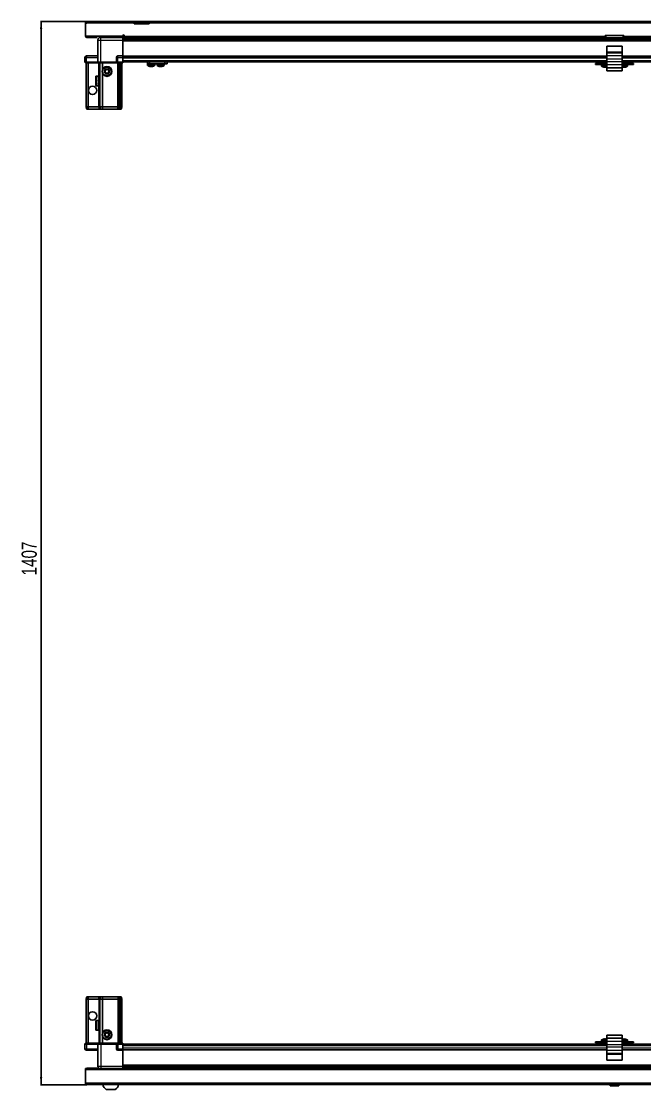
# Model space of a CAD drawing. Header units: millimetres. Extents: x 1256 to 6082, y -566 to 2006.
# Drawn here: x 1328 to 2152, y -566 to 848 of the extents above; entities that cross this region are included whole.
import ezdxf

# ---------------------------------------------------------------- set-up
doc = ezdxf.new("R2010")
doc.units = ezdxf.units.MM
doc.layers.add('FORMAT', color=7, linetype='Continuous')
doc.styles.add('SLDTEXTSTYLE0', font='TXT', dxfattribs={"width": 0.75})
doc.dimstyles.new('SLDDIMSTYLE0', dxfattribs={"dimtxt": 20, "dimasz": 10, "dimexe": 0, "dimexo": 0.0625, "dimgap": 5, "dimtad": 2, "dimdec": 1, "dimrnd": 1e-09, "dimzin": 12, "dimdsep": 46, "dimtxsty": 'SLDTEXTSTYLE0', "dimsah": 1, "dimcen": 0.09, "dimadec": 0, "dimazin": 3, "dimtfac": 1, "dimtofl": 0, "dimtmove": 0, "dimatfit": 3, "dimfxl": 0, "dimfrac": 2, "dimtolj": 1, "dimtzin": 12, "dimarcsym": 0})

# ---------------------------------------------------------------- blocks, each defined once
blk = doc.blocks.new('_D_9')
at = {"layer": 'FORMAT'}
for p, q in [((2106.7, 847.9), (1353.5, 847.9)), ((1354.5, 847.9), (1354.5, -559.1)), ((1415.1, -559.1), (1353.5, -559.1))]:
    blk.add_line(p, q, dxfattribs=at)
for points in [[(1354.5, 847.9), (1352.9, 837.9), (1356, 837.9)], [(1354.5, -559.1), (1356, -549.1), (1352.9, -549.1)]]:
    blk.add_solid(points, dxfattribs=at)
at = {"layer": 'FORMAT', "insert": (1328.7, 114.9), "char_height": 20, "attachment_point": 1, "rotation": 90, "style": 'SLDTEXTSTYLE0'}
blk.add_mtext('1407', dxfattribs=at)

msp = doc.modelspace()

# ---------------------------------------------------------------- linework, layer by layer
at = {"color": 7, "linetype": 'Continuous', "lineweight": 25}
for p, q in [((1413.99, 845.53), (1412.99, 845.53)), ((1412.99, 845.53), (1412.99, 844.63)), ((1412.99, 844.63), (1412.99, 828.13)), ((1413.99, 844.63), (1412.99, 844.63)), ((1413.99, 845.53), (1413.99, 844.63)), ((1414.59, 847.63), (1477.49, 847.63)), ((1477.49, 845.53), (1477.49, 847.63)), ((1477.49, 847.63), (1487.49, 847.63)), ((1487.49, 846.13), (1477.49, 846.13)), ((1477.49, 844.63), (1477.49, 845.53)), ((1497.49, 844.63), (1477.49, 844.63)), ((1487.49, 847.63), (1497.49, 847.63)), ((1497.49, 846.13), (1487.49, 846.13)), ((1497.49, 847.63), (2727.49, 847.63)), ((1497.49, 847.63), (1497.49, 845.53)), ((1497.49, 844.63), (1497.49, 845.53)), ((2106.7, 847.93), (2106.7, 847.63)), ((2106.7, 847.93), (2118.27, 847.93)), ((2118.27, 847.63), (2118.27, 847.93)), ((1412.99, 828.13), (1462.49, 828.13)), ((1415.09, 826.63), (1425.99, 826.63)), ((1427.99, 826.63), (1425.99, 826.63)), ((1427.99, 828.13), (1427.99, 826.63)), ((1429.49, 794.13), (1429.49, 823.13)), ((1433.24, 828.13), (1433.24, 826.63)), ((1462.49, 826.63), (1433.49, 826.63)), ((1459.74, 826.63), (1459.74, 828.13)), ((1462.49, 828.13), (1462.49, 828.98)), ((1462.49, 828.13), (1462.49, 826.63)), ((1462.49, 825.98), (1486.37, 825.98)), ((2762.49, 824.19), (1462.49, 824.19)), ((2762.49, 824.15), (1462.49, 824.15)), ((1462.49, 823.13), (1462.49, 802.13)), ((1464.49, 828.98), (1464.49, 828.23)), ((1464.49, 826.13), (1464.49, 828.23)), ((1464.49, 826.13), (2099.99, 826.13)), ((1480.99, 826.13), (1480.99, 825.98)), ((1481.15, 826.13), (1481.15, 825.98)), ((1481.36, 826.13), (1481.36, 825.98)), ((1481.91, 826.13), (1481.91, 825.98)), ((1482.32, 826.13), (1482.32, 825.98)), ((1483.21, 826.13), (1483.21, 825.98)), ((1483.79, 826.13), (1483.79, 825.98)), ((1484.93, 826.13), (1484.93, 825.98)), ((1485.63, 826.13), (1485.63, 825.98)), ((1486.37, 825.98), (1486.91, 825.98)), ((1486.91, 826.13), (1486.91, 825.98)), ((1486.91, 825.98), (1487.64, 825.98)), ((1486.91, 825.98), (1486.91, 825.98)), ((1487.09, 826.13), (1487.09, 825.98)), ((1487.59, 826.13), (1487.59, 825.98)), ((1487.64, 826.13), (1487.64, 825.98)), ((1487.64, 825.98), (1488.61, 825.98)), ((1487.64, 825.98), (1487.64, 825.98)), ((1488.61, 825.98), (2736.37, 825.98)), ((1488.93, 826.13), (1488.93, 825.98)), ((1488.95, 826.13), (1488.95, 825.98)), ((1489.64, 826.13), (1489.64, 825.98)), ((1490.82, 826.13), (1490.82, 825.98)), ((1491.43, 826.13), (1491.43, 825.98)), ((1492.38, 826.13), (1492.38, 825.98)), ((1492.84, 826.13), (1492.84, 825.98)), ((1493.47, 826.13), (1493.47, 825.98)), ((1493.72, 826.13), (1493.72, 825.98)), ((1493.96, 826.13), (1493.96, 825.98)), ((1493.99, 826.13), (1493.99, 825.98)), ((2124.99, 829.13), (2099.99, 829.13)), ((2099.99, 829.13), (2099.99, 828.23)), ((2099.99, 828.23), (2099.99, 826.13)), ((2121.99, 826.13), (2102.99, 826.13)), ((2124.99, 828.23), (2124.99, 829.13)), ((2124.99, 826.13), (2124.99, 828.23)), ((2124.99, 826.13), (2760.49, 826.13)), ((2122.49, 815.08), (2102.49, 815.08)), ((2102.49, 815.08), (2102.49, 807.35)), ((2102.49, 807.35), (2102.49, 805.91)), ((2102.49, 805.91), (2102.49, 802.14)), ((2122.49, 815.08), (2122.49, 807.35)), ((2122.49, 807.35), (2122.49, 805.91)), ((2122.49, 805.91), (2122.49, 802.14)), ((1412.49, 794.13), (1412.49, 800.13)), ((1412.49, 794.13), (1412.49, 793.8)), ((1414.49, 794.13), (1412.49, 794.13)), ((1412.49, 794.13), (1412.49, 793.8)), ((1412.49, 794.13), (1412.49, 794.13)), ((1412.49, 793.8), (1412.99, 792.93)), ((1412.49, 793.8), (1412.99, 792.93)), ((1412.99, 792.93), (1414.49, 792.93)), ((1413.99, 734.63), (1413.99, 792.93)), ((1429.49, 802.13), (1414.49, 802.13)), ((1414.49, 794.13), (1429.29, 794.13)), ((1429.29, 792.93), (1414.49, 792.93)), ((1416.49, 734.63), (1416.49, 792.93)), ((1429.29, 794.13), (1429.49, 794.13)), ((1429.49, 792.93), (1429.29, 792.93)), ((1429.49, 794.13), (1429.49, 792.93)), ((1429.49, 794.13), (1433.49, 794.13)), ((1433.49, 792.93), (1429.49, 792.93)), ((1431.99, 734.63), (1431.99, 792.93)), ((1433.49, 794.13), (1453.79, 794.13)), ((1453.79, 792.93), (1433.49, 792.93)), ((1435.49, 784.13), (1435.49, 792.93)), ((1453.79, 794.13), (1453.99, 794.13)), ((1453.99, 792.93), (1453.79, 792.93)), ((1453.99, 794.13), (1453.99, 800.13)), ((1453.99, 794.13), (1453.99, 792.93)), ((1455.99, 794.13), (1453.99, 794.13)), ((1453.99, 794.13), (1455.99, 794.13)), ((1453.99, 792.93), (1454.67, 792.93)), ((1462.49, 792.93), (1454.67, 792.93)), ((1462.49, 802.13), (1455.99, 802.13)), ((1455.99, 794.13), (1462.49, 794.13)), ((1455.99, 793.8), (1462.49, 793.8)), ((1456.99, 734.63), (1456.99, 792.93)), ((1457.99, 734.63), (1457.99, 792.93)), ((1459.49, 734.63), (1459.49, 792.93)), ((1460.99, 734.63), (1460.99, 792.93)), ((1462.49, 800.13), (1462.49, 802.13)), ((1462.49, 801.48), (2102.49, 801.48)), ((1462.49, 794.13), (1462.49, 800.13)), ((1462.49, 794.28), (2102.49, 794.28)), ((1462.49, 794.13), (1462.49, 793.8)), ((1462.49, 793.8), (1462.49, 792.93)), ((1494.94, 791.78), (1494.94, 794.28)), ((1497.94, 791.78), (1494.94, 791.78)), ((1495.29, 791.78), (1495.29, 789.87)), ((1497.94, 794.28), (1497.94, 791.78)), ((1518.14, 791.78), (1497.94, 791.78)), ((1504.79, 789.87), (1504.79, 791.78)), ((1507.74, 791.78), (1507.74, 789.87)), ((1507.79, 791.78), (1507.79, 789.87)), ((1517.29, 789.87), (1517.29, 791.78)), ((1518.14, 791.78), (1518.14, 794.28)), ((1521.14, 791.78), (1518.14, 791.78)), ((1521.14, 794.28), (1521.14, 791.78)), ((2087.49, 790.78), (2087.49, 792.28)), ((2087.49, 792.28), (2089.49, 792.28)), ((2089.49, 792.28), (2089.49, 790.78)), ((2089.49, 792.28), (2100.74, 792.28)), ((2097.49, 794.28), (2097.49, 792.28)), ((2100.74, 790.78), (2100.74, 792.28)), ((2100.74, 792.28), (2102.49, 792.28)), ((2102.49, 802.14), (2102.49, 797.82)), ((2102.49, 797.82), (2102.49, 794.59)), ((2102.49, 794.59), (2102.49, 790.26)), ((2122.49, 802.14), (2122.49, 797.82)), ((2122.49, 801.48), (2762.49, 801.48)), ((2122.49, 797.82), (2122.49, 794.59)), ((2122.49, 794.59), (2122.49, 790.26)), ((2122.49, 794.28), (2762.49, 794.28)), ((2122.49, 792.28), (2124.24, 792.28)), ((2124.24, 792.28), (2124.24, 790.78)), ((2124.24, 792.28), (2135.49, 792.28)), ((2127.49, 792.28), (2127.49, 794.28)), ((2135.49, 790.78), (2135.49, 792.28)), ((2135.49, 792.28), (2137.49, 792.28)), ((2137.49, 792.28), (2137.49, 790.78)), ((1435.49, 734.63), (1435.49, 779.13)), ((2089.49, 790.78), (2087.49, 790.78)), ((2089.49, 790.78), (2100.74, 790.78)), ((2095.24, 790.78), (2095.24, 788.87)), ((2102.49, 790.78), (2100.74, 790.78)), ((2102.49, 790.26), (2102.49, 786.28)), ((2122.49, 786.28), (2102.49, 786.28)), ((2102.49, 786.28), (2102.49, 782.28)), ((2122.49, 782.28), (2102.49, 782.28)), ((2124.24, 790.78), (2122.49, 790.78)), ((2122.49, 790.26), (2122.49, 786.28)), ((2122.49, 787.48), (2122.74, 787.4)), ((2122.49, 786.28), (2122.49, 782.28)), ((2124.24, 790.78), (2135.49, 790.78)), ((2129.74, 788.87), (2129.74, 790.78)), ((2137.49, 790.78), (2135.49, 790.78)), ((1426.79, 763.43), (1426.79, 774.83)), ((1430.49, 775.63), (1427.59, 775.63)), ((1429.99, 775.54), (1430.49, 775.54)), ((1429.99, 775.54), (1429.99, 775.37)), ((1429.99, 775.37), (1430.49, 775.37)), ((1429.99, 774.88), (1430.49, 774.88)), ((1429.99, 774.88), (1429.99, 774.5)), ((1429.99, 774.5), (1430.49, 774.5)), ((1429.99, 773.67), (1430.49, 773.67)), ((1429.99, 773.67), (1429.99, 773.11)), ((1429.99, 773.11), (1430.49, 773.11)), ((1429.99, 772.01), (1430.49, 772.01)), ((1429.99, 772.01), (1429.99, 771.33)), ((1429.99, 771.33), (1430.49, 771.33)), ((1429.99, 770.07), (1430.49, 770.07)), ((1429.99, 770.07), (1429.99, 769.33)), ((1429.99, 769.76), (1430.49, 769.76)), ((1429.99, 769.33), (1430.49, 769.33)), ((1429.99, 768.03), (1430.49, 768.03)), ((1429.99, 768.03), (1429.99, 767.31)), ((1429.99, 767.9), (1430.49, 767.9)), ((1429.99, 767.31), (1430.49, 767.31)), ((1429.99, 766.11), (1430.49, 766.11)), ((1429.99, 766.11), (1429.99, 765.47)), ((1429.99, 765.47), (1430.49, 765.47)), ((1429.99, 764.48), (1430.49, 764.48)), ((1429.99, 764.48), (1429.99, 763.99)), ((1429.99, 763.99), (1430.49, 763.99)), ((1430.49, 775.54), (1430.49, 775.63)), ((1430.49, 775.37), (1430.49, 775.54)), ((1430.49, 774.88), (1430.49, 775.37)), ((1430.49, 774.5), (1430.49, 774.88)), ((1430.49, 773.67), (1430.49, 774.5)), ((1430.49, 773.11), (1430.49, 773.67)), ((1430.59, 773.53), (1430.49, 773.53)), ((1430.49, 772.01), (1430.49, 773.11)), ((1430.49, 771.33), (1430.49, 772.01)), ((1430.49, 770.07), (1430.49, 771.33)), ((1430.49, 769.76), (1430.49, 770.07)), ((1430.49, 768.03), (1430.49, 769.33)), ((1430.49, 767.31), (1430.49, 767.9)), ((1430.49, 766.11), (1430.49, 767.31)), ((1430.49, 765.47), (1430.49, 766.11)), ((1430.49, 764.48), (1430.49, 765.47)), ((1430.49, 764.73), (1430.59, 764.73)), ((1430.49, 763.99), (1430.49, 764.48)), ((1430.49, 763.3), (1430.49, 763.99)), ((1430.59, 772.02), (1430.59, 773.53)), ((1430.59, 764.73), (1430.59, 772.02)), ((1431.47, 772.44), (1430.99, 773.13)), ((1430.99, 765.13), (1430.99, 773.13)), ((1430.99, 765.13), (1431.47, 765.82)), ((1431.96, 773.13), (1431.47, 772.44)), ((1431.47, 765.82), (1431.47, 772.44)), ((1431.47, 765.82), (1431.96, 765.13)), ((1431.99, 773.13), (1431.96, 773.13)), ((1431.96, 765.13), (1431.96, 773.13)), ((1431.96, 765.13), (1431.99, 765.13)), ((1427.59, 762.63), (1430.49, 762.63)), ((1429.99, 763.3), (1430.49, 763.3)), ((1429.99, 763.3), (1429.99, 763.01)), ((1429.99, 763.01), (1430.49, 763.01)), ((1429.99, 762.7), (1430.49, 762.7)), ((1429.99, 762.7), (1429.99, 762.63)), ((1429.99, 762.63), (1430.49, 762.63)), ((1430.49, 763.01), (1430.49, 763.3)), ((1430.49, 762.7), (1430.49, 763.01)), ((1430.49, 762.63), (1430.49, 762.7)), ((1430.49, 762.63), (1430.49, 762.63)), ((1413.99, 734.63), (1414.79, 731.63)), ((1416.49, 734.63), (1413.99, 734.63)), ((1414.79, 731.63), (1416.64, 731.63)), ((1430.99, 734.63), (1416.49, 734.63)), ((1416.49, 734.63), (1416.64, 731.63)), ((1416.64, 731.63), (1430.99, 731.63)), ((1431.99, 734.63), (1430.99, 734.63)), ((1430.99, 731.63), (1432.79, 731.63)), ((1435.49, 734.63), (1431.99, 734.63)), ((1431.99, 734.63), (1432.79, 731.63)), ((1432.79, 731.63), (1435.82, 731.63)), ((1455.99, 734.63), (1435.49, 734.63)), ((1435.82, 731.63), (1435.49, 734.63)), ((1435.82, 731.63), (1455.99, 731.63)), ((1456.99, 734.63), (1455.99, 734.63)), ((1455.99, 731.63), (1457.79, 731.63)), ((1457.99, 734.63), (1456.99, 734.63)), ((1457.79, 731.63), (1456.99, 734.63)), ((1457.79, 731.63), (1458.53, 731.63)), ((1459.49, 734.63), (1457.99, 734.63)), ((1458.53, 731.63), (1457.99, 734.63)), ((1458.53, 731.63), (1459.03, 731.63)), ((1459.03, 731.63), (1459.49, 734.63)), ((1459.03, 731.63), (1460.18, 731.63)), ((1460.99, 734.63), (1459.49, 734.63)), ((1460.18, 731.63), (1460.99, 734.63)), ((1413.99, -446.07), (1414.79, -443.07)), ((1413.99, -446.07), (1413.99, -504.37)), ((1416.49, -446.07), (1413.99, -446.07)), ((1414.79, -443.07), (1416.64, -443.07)), ((1416.49, -446.07), (1416.64, -443.07)), ((1430.99, -446.07), (1416.49, -446.07)), ((1416.49, -446.07), (1416.49, -504.37)), ((1416.64, -443.07), (1430.99, -443.07)), ((1430.99, -443.07), (1432.79, -443.07)), ((1431.99, -446.07), (1430.99, -446.07)), ((1431.99, -446.07), (1432.79, -443.07)), ((1435.49, -446.07), (1431.99, -446.07)), ((1431.99, -446.07), (1431.99, -504.37)), ((1432.79, -443.07), (1435.82, -443.07)), ((1435.82, -443.07), (1435.49, -446.07)), ((1435.49, -446.07), (1435.49, -490.57)), ((1455.99, -446.07), (1435.49, -446.07)), ((1435.82, -443.07), (1455.99, -443.07)), ((1455.99, -443.07), (1457.79, -443.07)), ((1456.99, -446.07), (1455.99, -446.07)), ((1457.79, -443.07), (1456.99, -446.07)), ((1456.99, -446.07), (1456.99, -504.37)), ((1457.99, -446.07), (1456.99, -446.07)), ((1457.79, -443.07), (1458.53, -443.07)), ((1458.53, -443.07), (1457.99, -446.07)), ((1457.99, -446.07), (1457.99, -504.37)), ((1459.49, -446.07), (1457.99, -446.07)), ((1458.53, -443.07), (1459.03, -443.07)), ((1459.03, -443.07), (1459.49, -446.07)), ((1459.03, -443.07), (1460.18, -443.07)), ((1459.49, -446.07), (1459.49, -504.37)), ((1460.99, -446.07), (1459.49, -446.07)), ((1460.18, -443.07), (1460.99, -446.07)), ((1460.99, -446.07), (1460.99, -504.37)), ((1426.79, -486.27), (1426.79, -474.87)), ((1429.99, -474.07), (1427.59, -474.07)), ((1429.99, -474.07), (1429.99, -474.08)), ((1429.99, -474.08), (1430.49, -474.08)), ((1429.99, -474.26), (1430.49, -474.26)), ((1429.99, -474.26), (1429.99, -474.48)), ((1429.99, -474.48), (1430.49, -474.48)), ((1429.99, -475.06), (1430.49, -475.06)), ((1429.99, -475.06), (1429.99, -475.48)), ((1429.99, -475.48), (1430.49, -475.48)), ((1429.99, -476.39), (1430.49, -476.39)), ((1429.99, -476.39), (1429.99, -476.98)), ((1429.99, -476.98), (1430.49, -476.98)), ((1429.99, -478.13), (1430.49, -478.13)), ((1429.99, -478.13), (1429.99, -478.83)), ((1429.99, -478.83), (1430.49, -478.83)), ((1429.99, -480.12), (1430.49, -480.12)), ((1429.99, -480.12), (1429.99, -480.85)), ((1429.99, -480.26), (1430.49, -480.26)), ((1430.49, -474.26), (1430.49, -474.08)), ((1430.49, -474.48), (1430.49, -474.26)), ((1430.49, -475.06), (1430.49, -474.48)), ((1430.49, -475.48), (1430.49, -475.06)), ((1430.49, -476.39), (1430.49, -475.48)), ((1430.59, -476.17), (1430.49, -476.17)), ((1430.49, -476.98), (1430.49, -476.39)), ((1430.49, -478.13), (1430.49, -476.98)), ((1430.49, -478.83), (1430.49, -478.13)), ((1430.49, -480.12), (1430.49, -478.83)), ((1430.49, -480.26), (1430.49, -480.12)), ((1430.59, -484.97), (1430.59, -476.17)), ((1431.47, -477.26), (1430.99, -476.57)), ((1430.99, -484.57), (1430.99, -476.57)), ((1431.96, -476.57), (1431.47, -477.26)), ((1431.47, -483.88), (1431.47, -477.26)), ((1431.99, -476.57), (1431.96, -476.57)), ((1431.96, -484.57), (1431.96, -476.57)), ((1427.59, -487.07), (1429.99, -487.07)), ((1429.99, -480.76), (1430.49, -480.76)), ((1429.99, -480.85), (1430.49, -480.85)), ((1429.99, -482.14), (1430.49, -482.14)), ((1429.99, -482.14), (1429.99, -482.85)), ((1429.99, -482.85), (1430.49, -482.85)), ((1429.99, -484.01), (1430.49, -484.01)), ((1429.99, -484.01), (1429.99, -484.62)), ((1429.99, -484.62), (1430.49, -484.62)), ((1429.99, -485.55), (1430.49, -485.55)), ((1429.99, -485.55), (1429.99, -485.99)), ((1429.99, -485.99), (1430.49, -485.99)), ((1429.99, -486.6), (1430.49, -486.6)), ((1429.99, -486.6), (1429.99, -486.83)), ((1429.99, -486.83), (1430.49, -486.83)), ((1429.99, -487.05), (1430.49, -487.05)), ((1429.99, -487.05), (1429.99, -487.07)), ((1429.99, -487.06), (1430.49, -487.06)), ((1430.49, -480.85), (1430.49, -480.76)), ((1430.49, -482.14), (1430.49, -480.85)), ((1430.49, -482.85), (1430.49, -482.14)), ((1430.49, -484.01), (1430.49, -482.85)), ((1430.49, -484.62), (1430.49, -484.01)), ((1430.49, -485.55), (1430.49, -484.62)), ((1430.49, -484.97), (1430.59, -484.97)), ((1430.49, -485.99), (1430.49, -485.55)), ((1430.49, -486.6), (1430.49, -485.99)), ((1430.49, -486.83), (1430.49, -486.6)), ((1430.49, -487.05), (1430.49, -486.83)), ((1430.49, -487.06), (1430.49, -487.05)), ((1430.99, -484.57), (1431.47, -483.88)), ((1431.47, -483.88), (1431.96, -484.57)), ((1431.96, -484.57), (1431.99, -484.57)), ((2102.49, -493.72), (2122.49, -493.72)), ((2102.49, -497.72), (2102.49, -493.72)), ((2122.49, -497.72), (2122.49, -493.72)), ((1412.99, -504.37), (1412.49, -505.24)), ((1412.49, -505.57), (1412.49, -505.24)), ((1412.49, -505.57), (1414.49, -505.57)), ((1412.49, -505.57), (1412.49, -511.57)), ((1414.49, -504.37), (1412.99, -504.37)), ((1414.49, -504.37), (1429.29, -504.37)), ((1429.29, -505.57), (1414.49, -505.57)), ((1414.49, -505.57), (1429.29, -505.57)), ((1429.29, -504.37), (1429.49, -504.37)), ((1429.49, -505.57), (1429.29, -505.57)), ((1429.49, -505.57), (1429.49, -504.37)), ((1429.49, -504.37), (1433.49, -504.37)), ((1433.49, -505.57), (1429.49, -505.57)), ((1429.49, -505.57), (1429.49, -534.57)), ((1433.49, -504.37), (1453.79, -504.37)), ((1453.79, -505.57), (1433.49, -505.57)), ((1435.49, -495.57), (1435.49, -504.37)), ((1453.79, -504.37), (1453.99, -504.37)), ((1453.99, -505.57), (1453.79, -505.57)), ((1453.99, -505.57), (1453.99, -504.37)), ((1454.67, -504.37), (1453.99, -504.37)), ((1453.99, -505.57), (1455.99, -505.57)), ((1453.99, -505.57), (1453.99, -511.57)), ((1454.67, -504.37), (1462.49, -504.37)), ((1462.49, -505.24), (1455.99, -505.24)), ((1462.49, -505.57), (1455.99, -505.57)), ((1455.99, -505.57), (1462.49, -505.57)), ((1462.49, -504.37), (1462.49, -505.24)), ((1462.49, -505.24), (1462.49, -505.24)), ((1462.49, -505.57), (1462.49, -505.24)), ((1462.49, -505.57), (1462.49, -505.57)), ((1462.49, -505.57), (1462.49, -511.57)), ((2102.49, -505.72), (1462.49, -505.72)), ((2087.49, -503.72), (2087.49, -502.22)), ((2087.49, -502.22), (2089.49, -502.22)), ((2089.49, -503.72), (2087.49, -503.72)), ((2089.49, -502.22), (2089.49, -503.72)), ((2100.74, -502.22), (2089.49, -502.22)), ((2100.74, -503.72), (2089.49, -503.72)), ((2095.24, -500.31), (2095.24, -502.22)), ((2097.49, -503.72), (2097.49, -505.72)), ((2100.74, -503.72), (2100.74, -502.22)), ((2100.74, -502.22), (2102.49, -502.22)), ((2102.49, -503.72), (2100.74, -503.72)), ((2101.16, -498.73), (2101.16, -498.74)), ((2102.49, -497.72), (2122.49, -497.72)), ((2102.49, -501.7), (2102.49, -497.72)), ((2102.49, -506.03), (2102.49, -501.7)), ((2102.49, -509.25), (2102.49, -506.03)), ((2122.49, -501.7), (2122.49, -497.72)), ((2122.49, -506.03), (2122.49, -501.7)), ((2122.49, -502.22), (2124.24, -502.22)), ((2124.24, -503.72), (2122.49, -503.72)), ((2762.49, -505.72), (2122.49, -505.72)), ((2122.49, -509.25), (2122.49, -506.03)), ((2124.24, -502.22), (2124.24, -503.72)), ((2135.49, -502.22), (2124.24, -502.22)), ((2135.49, -503.72), (2124.24, -503.72)), ((2126.16, -498.73), (2126.16, -498.74)), ((2127.49, -505.72), (2127.49, -503.72)), ((2129.74, -502.22), (2129.74, -500.31)), ((2135.49, -503.72), (2135.49, -502.22)), ((2135.49, -502.22), (2137.49, -502.22)), ((2137.49, -503.72), (2135.49, -503.72)), ((2137.49, -502.22), (2137.49, -503.72)), ((1429.49, -513.57), (1414.49, -513.57)), ((1462.49, -513.57), (1455.99, -513.57)), ((1462.49, -511.57), (1462.49, -513.57)), ((2102.49, -512.92), (1462.49, -512.92)), ((1462.49, -534.57), (1462.49, -513.57)), ((2102.49, -513.58), (2102.49, -509.25)), ((2102.49, -517.35), (2102.49, -513.58)), ((2102.49, -518.79), (2102.49, -517.35)), ((2102.49, -526.52), (2102.49, -518.79)), ((2122.49, -513.58), (2122.49, -509.25)), ((2762.49, -512.92), (2122.49, -512.92)), ((2122.49, -517.35), (2122.49, -513.58)), ((2122.49, -518.79), (2122.49, -517.35)), ((2122.49, -526.52), (2122.49, -518.79)), ((1462.49, -535.59), (2762.49, -535.59)), ((1462.49, -535.63), (2762.49, -535.63)), ((2102.49, -526.52), (2122.49, -526.52)), ((1412.99, -539.67), (1412.99, -537.57)), ((1412.99, -537.57), (2811.99, -537.57)), ((1412.99, -556.97), (1412.99, -539.67)), ((1427.99, -537.47), (1415.09, -537.47)), ((1427.99, -537.47), (1427.99, -537.57)), ((1486.37, -537.42), (1462.49, -537.42)), ((1480.99, -537.57), (1480.99, -537.42)), ((1481.03, -537.57), (1481.03, -537.42)), ((1481.3, -537.57), (1481.3, -537.42)), ((1481.56, -537.57), (1481.56, -537.42)), ((1482.21, -537.57), (1482.21, -537.42)), ((1482.67, -537.57), (1482.67, -537.42)), ((1483.64, -537.57), (1483.64, -537.42)), ((1484.26, -537.57), (1484.26, -537.42)), ((1485.45, -537.57), (1485.45, -537.42)), ((1486.11, -537.57), (1486.11, -537.42)), ((1486.16, -537.57), (1486.16, -537.42)), ((1487.45, -537.42), (1486.37, -537.42)), ((1488.19, -537.42), (1487.45, -537.42)), ((1487.45, -537.57), (1487.45, -537.42)), ((1487.45, -537.42), (1487.45, -537.42)), ((1487.47, -537.57), (1487.47, -537.42)), ((1487.96, -537.57), (1487.96, -537.42)), ((1488.19, -537.57), (1488.19, -537.42)), ((1488.61, -537.42), (1488.19, -537.42)), ((1488.19, -537.42), (1488.19, -537.42)), ((2736.37, -537.42), (1488.61, -537.42)), ((1489.46, -537.57), (1489.46, -537.42)), ((1490.15, -537.57), (1490.15, -537.42)), ((1491.28, -537.57), (1491.28, -537.42)), ((1491.86, -537.57), (1491.86, -537.42)), ((1492.73, -537.57), (1492.73, -537.42)), ((1493.13, -537.57), (1493.13, -537.42)), ((1493.66, -537.57), (1493.66, -537.42)), ((1493.85, -537.57), (1493.85, -537.42)), ((1493.99, -537.57), (1493.99, -537.42)), ((1415.09, -556.97), (1412.99, -556.97)), ((1415.09, -556.97), (1415.09, -559.07)), ((2809.89, -559.07), (1415.09, -559.07)), ((2107.69, -559.07), (2106.7, -560.05)), ((2106.7, -560.05), (2106.7, -560.57)), ((2118.27, -560.05), (2106.7, -560.05)), ((2118.27, -560.57), (2106.7, -560.57)), ((2118.27, -560.05), (2117.29, -559.07)), ((2118.27, -560.57), (2118.27, -560.05)), ((1440.49, -565.67), (1452.49, -565.67))]:
    msp.add_line(p, q, dxfattribs=at)
at = {"color": 8, "linetype": 'Continuous', "lineweight": 18}
for p, q in [((1477.49, 845.53), (1413.99, 845.53)), ((1487.49, 846.13), (1487.49, 847.63)), ((2727.49, 845.53), (1497.49, 845.53)), ((1415.09, 828.13), (1415.09, 826.63)), ((1425.99, 826.63), (1425.99, 828.13)), ((1433.49, 823.13), (1462.49, 823.13)), ((1433.49, 794.13), (1433.49, 823.13)), ((1462.49, 826.63), (1464.49, 826.63)), ((2762.49, 825.4), (1462.49, 825.4)), ((1462.49, 822.95), (2762.49, 822.95)), ((2762.49, 821.53), (1462.49, 821.53)), ((1464.49, 828.23), (2099.99, 828.23)), ((2099.99, 826.63), (2101.33, 826.63)), ((2123.65, 826.63), (2124.99, 826.63)), ((2124.99, 828.23), (2760.49, 828.23)), ((2122.49, 807.35), (2102.49, 807.35)), ((2122.49, 805.91), (2102.49, 805.91)), ((1412.49, 800.13), (1414.49, 800.13)), ((1414.49, 802.13), (1414.49, 800.13)), ((1414.49, 794.13), (1414.49, 800.13)), ((1414.49, 800.13), (1429.49, 800.13)), ((1414.49, 794.13), (1414.49, 792.93)), ((1429.29, 792.93), (1429.29, 794.13)), ((1430.99, 773.13), (1430.99, 792.93)), ((1433.49, 794.13), (1433.49, 792.93)), ((1453.79, 792.93), (1453.79, 794.13)), ((1453.99, 800.13), (1455.99, 800.13)), ((1455.99, 800.13), (1455.99, 802.13)), ((1455.99, 800.13), (1462.49, 800.13)), ((1455.99, 794.13), (1455.99, 800.13)), ((1455.99, 794.13), (1455.99, 793.8)), ((1455.99, 734.63), (1455.99, 792.93)), ((1462.49, 802.13), (2102.49, 802.13)), ((1462.49, 799.48), (2102.49, 799.48)), ((1462.49, 796.28), (2102.49, 796.28)), ((2122.49, 802.14), (2102.49, 802.14)), ((2122.49, 797.82), (2102.49, 797.82)), ((2122.49, 794.59), (2102.49, 794.59)), ((2122.49, 802.13), (2762.49, 802.13)), ((2122.49, 799.48), (2762.49, 799.48)), ((2122.49, 796.28), (2762.49, 796.28)), ((1504.79, 789.87), (1495.29, 789.87)), ((1504.59, 789.51), (1495.48, 789.51)), ((1507.79, 789.87), (1507.74, 789.87)), ((1517.29, 789.87), (1507.79, 789.87)), ((1507.98, 789.51), (1507.93, 789.51)), ((1517.09, 789.51), (1507.98, 789.51)), ((2102.49, 788.87), (2095.24, 788.87)), ((2102.49, 788.51), (2095.43, 788.51)), ((2122.49, 790.26), (2102.49, 790.26)), ((2129.74, 788.87), (2122.49, 788.87)), ((2129.54, 788.51), (2122.49, 788.51)), ((1427.59, 762.63), (1427.59, 775.63)), ((1430.99, 734.63), (1430.99, 765.13)), ((1430.99, 734.63), (1430.99, 731.63)), ((1455.99, 731.63), (1455.99, 734.63)), ((1430.99, -446.07), (1430.99, -443.07)), ((1430.99, -446.07), (1430.99, -476.57)), ((1455.99, -443.07), (1455.99, -446.07)), ((1455.99, -446.07), (1455.99, -504.37)), ((1427.59, -487.07), (1427.59, -474.07)), ((1430.99, -484.57), (1430.99, -504.37)), ((1414.49, -505.57), (1414.49, -504.37)), ((1414.49, -505.57), (1414.49, -511.57)), ((1429.29, -505.57), (1429.29, -504.37)), ((1433.49, -505.57), (1433.49, -504.37)), ((1433.49, -505.57), (1433.49, -534.57)), ((1453.79, -505.57), (1453.79, -504.37)), ((1455.99, -505.57), (1455.99, -505.24)), ((1455.99, -505.57), (1455.99, -511.57)), ((1462.49, -505.57), (1462.49, -505.24)), ((2102.49, -507.72), (1462.49, -507.72)), ((2095.24, -500.31), (2099.99, -500.31)), ((2095.43, -499.94), (2099.99, -499.94)), ((2099.99, -499.94), (2102.49, -499.94)), ((2099.99, -500.31), (2102.49, -500.31)), ((2102.49, -501.7), (2122.49, -501.7)), ((2102.49, -506.03), (2122.49, -506.03)), ((2122.49, -499.94), (2124.99, -499.94)), ((2122.49, -500.31), (2124.99, -500.31)), ((2762.49, -507.72), (2122.49, -507.72)), ((2124.99, -499.94), (2129.54, -499.94)), ((2124.99, -500.31), (2129.74, -500.31)), ((1412.49, -511.57), (1414.49, -511.57)), ((1414.49, -511.57), (1429.49, -511.57)), ((1414.49, -513.57), (1414.49, -511.57)), ((1453.99, -511.57), (1455.99, -511.57)), ((1455.99, -511.57), (1462.49, -511.57)), ((1455.99, -511.57), (1455.99, -513.57)), ((2102.49, -510.92), (1462.49, -510.92)), ((2102.49, -513.57), (1462.49, -513.57)), ((2102.49, -509.25), (2122.49, -509.25)), ((2102.49, -513.58), (2122.49, -513.58)), ((2102.49, -517.35), (2122.49, -517.35)), ((2102.49, -518.79), (2122.49, -518.79)), ((2762.49, -510.92), (2122.49, -510.92)), ((2762.49, -513.57), (2122.49, -513.57)), ((1433.49, -534.57), (1462.49, -534.57)), ((1462.49, -532.97), (2762.49, -532.97)), ((2762.49, -534.39), (1462.49, -534.39)), ((1462.49, -536.83), (2762.49, -536.83)), ((2811.99, -539.67), (1412.99, -539.67)), ((1415.09, -537.57), (1415.09, -537.47)), ((2809.89, -556.97), (1415.09, -556.97))]:
    msp.add_line(p, q, dxfattribs=at)
at = {"color": 7, "linetype": 'Continuous', "lineweight": 25, "flags": 128}
for points in [[(2102.49, -498.92), (2102.48, -498.92), (2102.17, -498.82)], [(2122.84, -498.81), (2122.52, -498.91), (2122.49, -498.92)], [(1415.09, -537.47), (1414.68, -537.51), (1414.45, -537.57)]]:
    msp.add_lwpolyline(points, dxfattribs=at)
at = {"color": 7, "linetype": 'Continuous', "lineweight": 25}
for centre, radius in [((1441.49, 781.63), 6.5), ((1441.49, 781.63), 3.46), ((1422.49, 756.63), 5.5), ((1422.49, -468.07), 5.5), ((1441.49, -493.07), 6.5), ((1441.49, -493.07), 3.46)]:
    msp.add_circle(centre, radius, dxfattribs=at)
at = {"color": 8, "linetype": 'Continuous', "lineweight": 18}
for centre in [(1441.49, 781.63), (1441.49, -493.07)]:
    msp.add_circle(centre, 5.7, dxfattribs=at)
at = {"color": 7, "linetype": 'Continuous', "lineweight": 25}
for centre, radius, start, end in [((1415.09, 828.73), 2.1, 196.60155, 270), ((1463.49, 828.98), 1, 0, 180), ((2102.99, 829.13), 3, 180, 270), ((2121.99, 829.13), 3, 270, 360), ((1414.49, 800.13), 2, 90, 180), ((1455.99, 800.13), 2, 90, 180), ((1441.49, 781.63), 2.5, 134.92207, 194.92207), ((1441.49, 781.63), 2.5, 194.92207, 254.92207), ((1441.49, 781.63), 2.5, 74.92207, 134.92207), ((1441.49, 781.63), 2.5, 254.92207, 314.92207), ((1441.49, 781.63), 2.5, 14.92207, 74.92207), ((1441.49, 781.63), 2.5, 314.92207, 14.92207), ((1495.74, 789.87), 0.45, 180, 235.28209), ((1500.04, 796.08), 8, 235.28209, 258.9392), ((1500.04, 796.08), 8, 281.00757, 304.71791), ((1504.34, 789.87), 0.45, 304.71791, 0), ((1508.19, 789.87), 0.45, 180, 235.28209), ((1508.24, 789.87), 0.45, 180, 235.28209), ((1512.49, 796.08), 8, 235.28209, 256.54113), ((1512.54, 796.08), 8, 235.28209, 259.06255), ((1512.54, 796.08), 8, 280.87532, 304.71791), ((1516.84, 789.87), 0.45, 304.71791, 0), ((2095.69, 788.87), 0.45, 180, 235.28209), ((2099.99, 795.08), 8, 235.28209, 259.10263), ((2099.99, 795.08), 8, 280.79755, 288.20996), ((2124.99, 795.08), 8, 286.33055, 304.71791), ((2129.29, 788.87), 0.45, 304.71791, 0), ((1427.59, 774.83), 0.8, 90, 180), ((1427.59, 763.43), 0.8, 180, 270), ((1430.99, 773.53), 0.4, 180, 270), ((1430.99, 764.73), 0.4, 90, 180), ((1427.59, -474.87), 0.8, 90, 180), ((1430.99, -476.17), 0.4, 180, 270), ((1427.59, -486.27), 0.8, 180, 270), ((1430.99, -484.97), 0.4, 90, 180), ((1441.49, -493.07), 2.5, 147.37605, 207.37605), ((1441.49, -493.07), 2.5, 207.37605, 267.37605), ((1441.49, -493.07), 2.5, 87.37605, 147.37605), ((1441.49, -493.07), 2.5, 267.37605, 327.37605), ((1441.49, -493.07), 2.5, 27.37605, 87.37605), ((1441.49, -493.07), 2.5, 327.37605, 27.37605), ((2095.69, -500.31), 0.45, 124.71791, 180), ((2099.99, -506.52), 8, 105.59831, 124.71791), ((2124.99, -506.52), 8, 55.28209, 74.20809), ((2129.29, -500.31), 0.45, 0, 55.28209), ((1414.49, -511.57), 2, 180, 270), ((1455.99, -511.57), 2, 180, 270), ((1415.09, -556.97), 2.1, 180, 270), ((1415.09, -556.97), 0.6, 180, 270), ((1447.51, -556.05), 11.91, 194.70035, 233.8734), ((1445.46, -556.05), 11.91, 306.1266, 345.29965)]:
    msp.add_arc(centre, radius, start, end, dxfattribs=at)
for centre, start_param, end_param in [((1455.99, 790.33), 0, 0.7227342), ((1455.99, -501.77), 2.4188584, 3.1415927)]:
    msp.add_ellipse(centre, major_axis=(0, 3.46), ratio=0.5773503, start_param=start_param, end_param=end_param, dxfattribs=at)
for points, knots in [([(1414.58, 847.54), (1414.5, 847.53), (1414.18, 847.48), (1413.7, 847.15), (1413.23, 846.6), (1413.02, 846.02), (1413, 845.66), (1412.99, 845.53)], [0, 0, 0, 0, 0.0862, 0.3453145, 0.6044258, 0.863537, 1, 1, 1, 1]), ([(1413.99, 845.53), (1414.03, 845.78), (1414.12, 846.28), (1414.26, 846.92), (1414.39, 847.38), (1414.5, 847.6), (1414.57, 847.62), (1414.59, 847.63)], [0, 0, 0, 0, 0.2302553, 0.4485219, 0.6667858, 0.8850496, 1, 1, 1, 1]), ([(1429.49, 823.13), (1429.54, 823.57), (1429.61, 824.25), (1430.04, 825.06), (1430.5, 825.62), (1431.06, 826.08), (1431.87, 826.51), (1432.55, 826.58), (1432.99, 826.63)], [0, 0, 0, 0, 0.23945684, 0.36836066, 0.5, 0.63163934, 0.76054316, 1, 1, 1, 1]), ([(1433.49, 826.63), (1433.42, 826.63), (1433.29, 826.63), (1433.13, 826.63), (1433.01, 826.63), (1433, 826.63), (1432.99, 826.63)], [0, 0, 0, 0, 0.2493943, 0.5003335, 0.7501667, 1, 1, 1, 1]), ([(1462.49, 823.13), (1462.49, 823.52), (1462.49, 824.31), (1462.49, 825.36), (1462.49, 826.15), (1462.49, 826.57), (1462.49, 826.61), (1462.49, 826.63)], [0, 0, 0, 0, 0.2146939, 0.4293877, 0.6440816, 0.8587754, 1, 1, 1, 1]), ([(1438.7, 782.38), (1439.07, 782.75), (1439.75, 783.43), (1440.43, 784.1), (1440.75, 784.42)], [0, 0, 0, 0, 0.5346859, 1, 1, 1, 1]), ([(1439.44, 779.59), (1439.36, 779.93), (1439.14, 780.72), (1438.89, 781.68), (1438.73, 782.26), (1438.7, 782.38)], [0, 0, 0, 0, 0.3629006, 0.8668753, 1, 1, 1, 1]), ([(1442.23, 778.84), (1441.73, 778.98), (1440.8, 779.23), (1439.88, 779.48), (1439.44, 779.59)], [0, 0, 0, 0, 0.5346859, 1, 1, 1, 1]), ([(1440.75, 784.42), (1441.24, 784.29), (1442.17, 784.04), (1443.1, 783.79), (1443.53, 783.67)], [0, 0, 0, 0, 0.5346859, 1, 1, 1, 1]), ([(1444.28, 780.88), (1443.91, 780.52), (1443.23, 779.83), (1442.55, 779.16), (1442.23, 778.84)], [0, 0, 0, 0, 0.5346859, 1, 1, 1, 1]), ([(1443.53, 783.67), (1443.56, 783.55), (1443.72, 782.97), (1443.98, 782.01), (1444.19, 781.21), (1444.28, 780.88)], [0, 0, 0, 0, 0.13312467, 0.63709944, 1, 1, 1, 1]), ([(1498.54, 788.23), (1498.54, 788.23), (1498.54, 788.22), (1498.4, 788.25), (1498.22, 788.31), (1498.07, 788.36), (1498, 788.39), (1497.99, 788.4), (1497.99, 788.4), (1498, 788.4), (1498.02, 788.4), (1498.09, 788.39), (1498.38, 788.32), (1498.76, 788.25), (1499.17, 788.22), (1499.45, 788.24), (1499.6, 788.31), (1499.71, 788.38), (1499.78, 788.4), (1499.8, 788.4), (1499.83, 788.4), (1499.85, 788.4), (1499.89, 788.4), (1499.99, 788.36), (1500.15, 788.3), (1500.37, 788.24), (1500.67, 788.22), (1501.01, 788.24), (1501.32, 788.29), (1501.56, 788.34), (1501.68, 788.37), (1501.76, 788.38), (1501.81, 788.4), (1501.85, 788.4), (1501.86, 788.4), (1501.87, 788.4), (1501.87, 788.4)], [0, 0, 0, 0, 0.0260981, 0.0798373, 0.1372046, 0.1783571, 0.1990393, 0.2033396, 0.2076895, 0.2107229, 0.2145438, 0.2214795, 0.2486016, 0.3557772, 0.404897, 0.4544227, 0.54605, 0.5914038, 0.5971187, 0.6013251, 0.6043817, 0.6074438, 0.6119905, 0.6242286, 0.6785193, 0.7597502, 0.8043048, 0.8490258, 0.923625, 0.9513598, 0.9687075, 0.9799959, 0.9911421, 0.9954732, 0.998845, 1, 1, 1, 1]), ([(1501.87, 788.4), (1501.88, 788.4), (1501.88, 788.4), (1501.89, 788.4), (1501.84, 788.36), (1501.7, 788.3), (1501.56, 788.24), (1501.51, 788.22), (1501.55, 788.23), (1501.57, 788.23)], [0, 0, 0, 0, 0.0151829, 0.0365363, 0.0956997, 0.3601423, 0.6752387, 0.8745348, 1, 1, 1, 1]), ([(1511.02, 788.23), (1511.03, 788.23), (1511.05, 788.22), (1510.91, 788.27), (1510.75, 788.33), (1510.63, 788.39), (1510.63, 788.4), (1510.63, 788.4), (1510.65, 788.4), (1510.67, 788.4), (1510.76, 788.38), (1511.1, 788.3), (1511.52, 788.23), (1511.96, 788.22), (1512.18, 788.25), (1512.35, 788.31), (1512.47, 788.36), (1512.55, 788.39), (1512.6, 788.4), (1512.62, 788.4), (1512.64, 788.4), (1512.67, 788.4), (1512.73, 788.39), (1512.86, 788.32), (1513.01, 788.25), (1513.32, 788.22), (1513.7, 788.24), (1514.09, 788.31), (1514.39, 788.38), (1514.5, 788.4), (1514.52, 788.4), (1514.53, 788.4), (1514.54, 788.4), (1514.54, 788.4), (1514.48, 788.36), (1514.3, 788.3), (1514.1, 788.24), (1514.06, 788.23), (1514.05, 788.23)], [0, 0, 0, 0, 0.0283629, 0.0806823, 0.1383562, 0.1672924, 0.1709175, 0.1737955, 0.1766977, 0.1800498, 0.1863992, 0.2130773, 0.319019, 0.3539804, 0.3992833, 0.4476446, 0.4823368, 0.4997721, 0.5033973, 0.5070643, 0.5096216, 0.5128427, 0.5186896, 0.5415539, 0.6319042, 0.6733129, 0.7150637, 0.7923067, 0.8305407, 0.8353583, 0.8389044, 0.8414812, 0.8440625, 0.8478955, 0.8582124, 0.9039802, 0.9724588, 1, 1, 1, 1]), ([(2098.48, 787.23), (2098.48, 787.22), (2098.49, 787.22), (2098.36, 787.26), (2098.17, 787.33), (2098.04, 787.39), (2098.03, 787.4), (2098.03, 787.4), (2098.04, 787.4), (2098.06, 787.4), (2098.11, 787.39), (2098.31, 787.35), (2098.65, 787.27), (2099.07, 787.22), (2099.4, 787.22), (2099.62, 787.27), (2099.78, 787.33), (2099.89, 787.39), (2099.96, 787.4), (2099.98, 787.4), (2100, 787.4), (2100.03, 787.4), (2100.1, 787.38), (2100.26, 787.3), (2100.44, 787.23), (2100.84, 787.22), (2101.16, 787.25), (2101.48, 787.31), (2101.72, 787.36), (2101.86, 787.39), (2101.91, 787.4), (2101.93, 787.4), (2101.94, 787.4), (2101.95, 787.4), (2101.93, 787.39), (2101.78, 787.32), (2101.59, 787.25), (2101.47, 787.22), (2101.49, 787.22), (2101.49, 787.22)], [0, 0, 0, 0, 0.01079858, 0.0543621, 0.1370986, 0.15772986, 0.16150467, 0.16531611, 0.16785922, 0.17039648, 0.17481914, 0.18844641, 0.25190241, 0.31584842, 0.35385004, 0.40614525, 0.4637925, 0.49271528, 0.49633876, 0.49921541, 0.50211628, 0.50546685, 0.51181327, 0.53847907, 0.64437183, 0.67931701, 0.72459897, 0.77293798, 0.80761409, 0.82504138, 0.82866488, 0.8323302, 0.83488628, 0.83810587, 0.84395004, 0.86680378, 0.95711239, 0.99850195, 1, 1, 1, 1]), ([(2122.74, 787.4), (2122.74, 787.4), (2122.74, 787.4), (2122.75, 787.4), (2122.81, 787.38), (2123.11, 787.3), (2123.5, 787.23), (2123.76, 787.22), (2123.82, 787.25), (2123.82, 787.31), (2123.81, 787.36), (2123.81, 787.39), (2123.84, 787.4), (2123.85, 787.4), (2123.88, 787.4), (2123.9, 787.4), (2123.98, 787.39), (2124.23, 787.32), (2124.55, 787.25), (2124.98, 787.22), (2125.38, 787.24), (2125.71, 787.31), (2125.96, 787.38), (2126.07, 787.4), (2126.09, 787.4), (2126.11, 787.4), (2126.13, 787.4), (2126.15, 787.4), (2126.18, 787.36), (2126.15, 787.3), (2126.16, 787.24), (2126.28, 787.22), (2126.52, 787.24), (2126.78, 787.29), (2127, 787.34), (2127.1, 787.37), (2127.17, 787.38), (2127.21, 787.4), (2127.23, 787.4), (2127.24, 787.4), (2127.24, 787.4), (2127.24, 787.4)], [0, 0, 0, 0, 0.0019495, 0.0053008, 0.0116486, 0.0383202, 0.144236, 0.1791887, 0.2244806, 0.2728301, 0.3075137, 0.3249448, 0.3285691, 0.3322352, 0.3347919, 0.3380121, 0.3438576, 0.3667163, 0.4570446, 0.4984431, 0.5401837, 0.6174078, 0.6556324, 0.6604488, 0.663994, 0.6665702, 0.6691509, 0.6729829, 0.6832973, 0.7290539, 0.7975158, 0.8350667, 0.8727579, 0.9356307, 0.9590057, 0.9736265, 0.9831404, 0.9925345, 0.9961847, 0.9990266, 1, 1, 1, 1]), ([(1438.6, -492.94), (1438.88, -492.5), (1439.4, -491.69), (1439.92, -490.88), (1440.16, -490.51)], [0, 0, 0, 0, 0.5346859, 1, 1, 1, 1]), ([(1439.93, -495.5), (1439.87, -495.39), (1439.6, -494.86), (1439.14, -493.97), (1438.76, -493.24), (1438.6, -492.94)], [0, 0, 0, 0, 0.1331247, 0.6370994, 1, 1, 1, 1]), ([(1440.16, -490.51), (1440.68, -490.53), (1441.64, -490.57), (1442.6, -490.62), (1443.04, -490.64)], [0, 0, 0, 0, 0.5346859, 1, 1, 1, 1]), ([(1444.37, -493.2), (1444.09, -493.64), (1443.57, -494.45), (1443.06, -495.26), (1442.82, -495.63)], [0, 0, 0, 0, 0.5346859, 1, 1, 1, 1]), ([(1443.04, -490.64), (1443.2, -490.94), (1443.58, -491.67), (1444.04, -492.56), (1444.31, -493.09), (1444.37, -493.2)], [0, 0, 0, 0, 0.3629006, 0.8668753, 1, 1, 1, 1]), ([(1442.82, -495.63), (1442.3, -495.61), (1441.34, -495.56), (1440.38, -495.52), (1439.93, -495.5)], [0, 0, 0, 0, 0.53468586, 1, 1, 1, 1]), ([(2102.24, -498.84), (2102.24, -498.84), (2102.24, -498.84), (2102.21, -498.83), (2102.09, -498.8), (2101.83, -498.73), (2101.52, -498.68), (2101.29, -498.66), (2101.15, -498.67), (2101.16, -498.74), (2101.17, -498.8), (2101.16, -498.83), (2101.14, -498.84), (2101.12, -498.84), (2101.11, -498.84), (2101.08, -498.84), (2101.03, -498.83), (2100.82, -498.78), (2100.56, -498.71), (2100.2, -498.66), (2099.88, -498.66), (2099.5, -498.69), (2099.2, -498.76), (2098.97, -498.83), (2098.9, -498.84), (2098.88, -498.84), (2098.86, -498.84), (2098.84, -498.84), (2098.82, -498.83), (2098.8, -498.79), (2098.83, -498.71), (2098.79, -498.66), (2098.59, -498.66), (2098.29, -498.71), (2098, -498.77), (2097.8, -498.83), (2097.75, -498.84), (2097.75, -498.84)], [0, 0, 0, 0, 0.0028392, 0.0068323, 0.0178959, 0.0673466, 0.1262697, 0.1635381, 0.201111, 0.28293, 0.3109228, 0.3249617, 0.3307219, 0.3335843, 0.3364739, 0.3389857, 0.3437038, 0.3589427, 0.4317291, 0.4788261, 0.5135617, 0.5573693, 0.6405693, 0.6613161, 0.6651121, 0.6689448, 0.6715022, 0.6740537, 0.6785011, 0.6922047, 0.7560162, 0.8203204, 0.8585349, 0.9111231, 0.9690933, 0.9981781, 1, 1, 1, 1]), ([(2127.24, -498.84), (2127.24, -498.84), (2127.24, -498.84), (2127.21, -498.83), (2127.09, -498.8), (2126.83, -498.73), (2126.52, -498.68), (2126.29, -498.66), (2126.15, -498.67), (2126.16, -498.74), (2126.17, -498.8), (2126.16, -498.83), (2126.14, -498.84), (2126.12, -498.84), (2126.11, -498.84), (2126.08, -498.84), (2126.03, -498.83), (2125.82, -498.78), (2125.56, -498.71), (2125.2, -498.66), (2124.88, -498.66), (2124.5, -498.69), (2124.2, -498.76), (2123.97, -498.83), (2123.9, -498.84), (2123.88, -498.84), (2123.86, -498.84), (2123.84, -498.84), (2123.82, -498.83), (2123.8, -498.79), (2123.83, -498.71), (2123.79, -498.66), (2123.59, -498.66), (2123.29, -498.71), (2123, -498.77), (2122.8, -498.83), (2122.75, -498.84), (2122.75, -498.84)], [0, 0, 0, 0, 0.0028392, 0.0068323, 0.0178959, 0.0673466, 0.1262697, 0.1635381, 0.201111, 0.28293, 0.3109228, 0.3249617, 0.3307219, 0.3335843, 0.3364739, 0.3389857, 0.3437038, 0.3589427, 0.4317291, 0.4788261, 0.5135617, 0.5573693, 0.6405693, 0.6613161, 0.6651121, 0.6689448, 0.6715022, 0.6740537, 0.6785011, 0.6922047, 0.7560162, 0.8203204, 0.8585349, 0.9111231, 0.9690933, 0.9981781, 1, 1, 1, 1]), ([(1429.49, -534.57), (1429.54, -535.01), (1429.61, -535.69), (1430.04, -536.5), (1430.5, -537.05), (1430.9, -537.42), (1431.16, -537.55), (1431.21, -537.57)], [0, 0, 0, 0, 0.3630185, 0.5584377, 0.7580039, 0.9575702, 1, 1, 1, 1]), ([(1462.49, -534.57), (1462.49, -534.96), (1462.49, -535.76), (1462.49, -536.77), (1462.49, -537.4), (1462.49, -537.56), (1462.49, -537.57)], [0, 0, 0, 0, 0.3255201, 0.6510403, 0.9765604, 1, 1, 1, 1])]:
    msp.add_open_spline(points, degree=3, knots=knots, dxfattribs=at)
at = {"color": 8, "linetype": 'Continuous', "lineweight": 18}
for points in [[(1429.49, 823.13), (1429.55, 823.13), (1429.67, 823.13), (1430.59, 823.13), (1431.92, 823.13), (1432.96, 823.13), (1433.49, 823.13)], [(1429.49, -534.57), (1429.55, -534.57), (1429.67, -534.57), (1430.59, -534.57), (1431.92, -534.57), (1432.96, -534.57), (1433.49, -534.57)]]:
    msp.add_open_spline(points, degree=3, dxfattribs=at)
for points, knots in [([(1433.49, 823.13), (1433.49, 823.57), (1433.49, 824.25), (1433.49, 825.06), (1433.49, 825.62), (1433.49, 826.08), (1433.49, 826.51), (1433.49, 826.58), (1433.49, 826.63)], [0, 0, 0, 0, 0.23945684, 0.36836066, 0.5, 0.63163934, 0.76054316, 1, 1, 1, 1]), ([(1433.49, -534.57), (1433.49, -535.01), (1433.49, -535.69), (1433.49, -536.5), (1433.49, -537.05), (1433.49, -537.42), (1433.49, -537.55), (1433.49, -537.57)], [0, 0, 0, 0, 0.36301846, 0.55843766, 0.75800394, 0.95757021, 1, 1, 1, 1])]:
    msp.add_open_spline(points, degree=3, knots=knots, dxfattribs=at)

# ---------------------------------------------------------------- dimensions: what is measured, and where the dimension line sits
at = {"layer": 'FORMAT'}
dim = msp.add_linear_dim(base=(1354.49, -559.07), p1=(2106.7, 847.93), p2=(1415.09, -559.07), angle=90, dimstyle='SLDDIMSTYLE0', dxfattribs=at)
dim.commit()
dim.dimension.update_dxf_attribs({"geometry": '_D_9', "text_midpoint": (1354.49, 144.43), "dimtype": 160})

doc.saveas('drawing.dxf')
